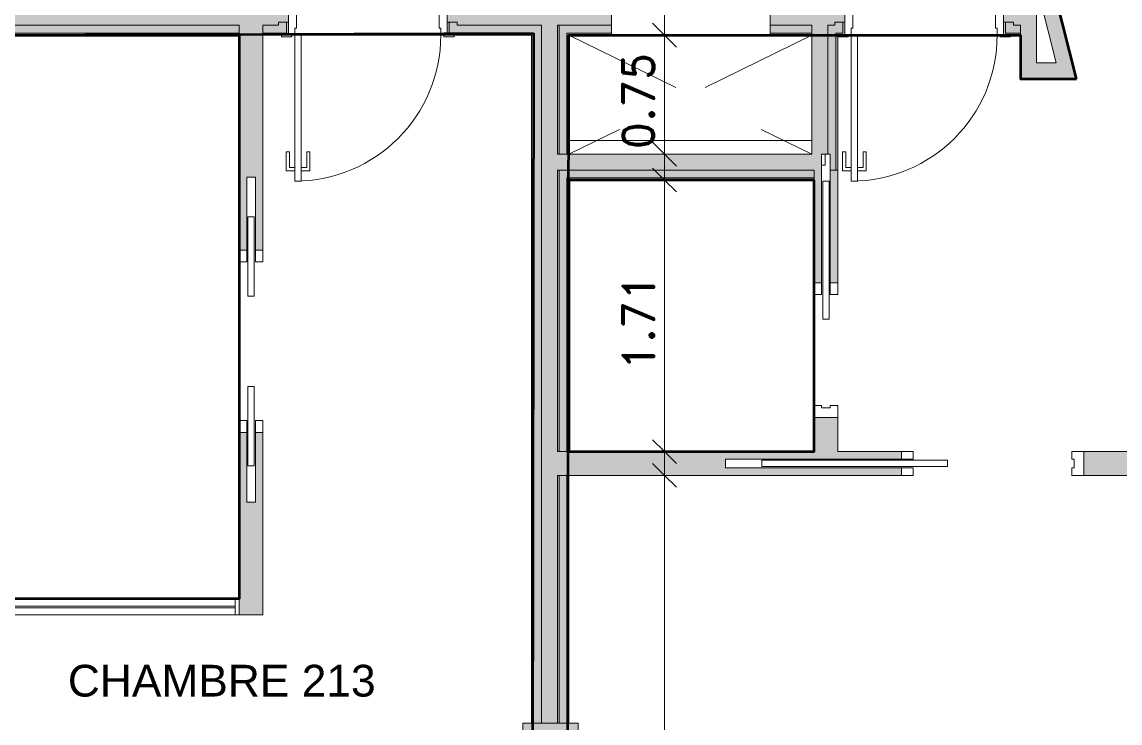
# Model space of a CAD drawing. Header units: metres. Extents: x -227.9 to -140, y 37.9 to 92.1.
# Drawn here: x -160.2 to -153.28, y 45.61 to 50.03 of the extents above; entities that cross this region are included whole.
import ezdxf

# ---------------------------------------------------------------- set-up
doc = ezdxf.new("R2010")
doc.units = ezdxf.units.M
doc.linetypes.add('JIS_02_0.7', pattern=[1.35, 0.75, -0.6])
for name, color, linetype, lineweight in [('A-ANNO-DIMS', 7, 'Continuous', 9), ('A-ANNO-DIMS-100', 7, 'Continuous', 9), ('A-AREA-IDEN', 7, 'Continuous', 9), ('A-DOOR', 7, 'Continuous', 5), ('A-FLOR', 7, 'Continuous', 5), ('A-GLAZ', 7, 'Continuous', 5), ('A-WALL', 7, 'Continuous', 5), ('A-WALL-PATT', 7, 'Continuous', 13), ('I-WALL', 7, 'Continuous', 5), ('S-COLS', 7, 'Continuous', 5)]:
    doc.layers.add(name, color=color, linetype=linetype, lineweight=lineweight)
doc.layers.add('A-DETL', color=94, linetype='Continuous', lineweight=5, true_color=0x00a600)
doc.layers.add('Chambre', color=40, linetype='Continuous')
doc.layers.add('SDB', color=230, linetype='Continuous')
doc.styles.add('Arial_1', font='arial.ttf', dxfattribs={"height": 0.2})
doc.styles.add('RomanD_B', font='', dxfattribs={"height": 0.2})
doc.styles.get('RomanD_B').set_extended_font_data('RomanD', bold=True)
doc.dimstyles.new('LAG-Romans_0_2', dxfattribs={"dimscale": 0.3048, "dimtxt": 0.200715, "dimasz": 0.492126, "dimexe": 0.787402, "dimexo": 0.0625, "dimgap": 0, "dimtad": 1, "dimrnd": 0.01, "dimzin": 0, "dimdsep": 46, "dimtxsty": 'RomanD_B', "dimblk1": 'OBLIQUE', "dimblk2": 'OBLIQUE', "dimsah": 1, "dimcen": 0.09, "dimdle": 0.656168, "dimazin": 0, "dimtfac": 1, "dimtdec": 4, "dimtix": 1, "dimtmove": 0, "dimatfit": 3, "dimfxl": 0.787402, "dimfxlon": 1, "dimtvp": 1, "dimtolj": 1, "dimtzin": 0, "dimarcsym": 2})
doc.dimstyles.new('LAG-Romans_0_2_1', dxfattribs={"dimscale": 0.3048, "dimtxt": 0.200715, "dimasz": 0.492126, "dimexe": 0.787402, "dimexo": 0.0625, "dimgap": 0, "dimtad": 1, "dimrnd": 0.01, "dimzin": 0, "dimdsep": 46, "dimtxsty": 'RomanD_B', "dimblk1": 'OBLIQUE', "dimblk2": 'OBLIQUE', "dimsah": 1, "dimcen": 0.09, "dimdle": 0.656168, "dimazin": 0, "dimtfac": 1, "dimtdec": 4, "dimtix": 1, "dimtmove": 2, "dimatfit": 3, "dimfxl": 0.787402, "dimfxlon": 1, "dimtvp": 1, "dimtolj": 1, "dimtzin": 0, "dimarcsym": 2})

# ---------------------------------------------------------------- blocks, each defined once
blk = doc.blocks.new('LAG-C1030-PORTE-BAT 1 VANT-13PR_01 - LAG-C1030-PORTE-BAT 1 VANT-13PR_01_04F-90X210 CHAMBRE-15711706-MUC-LAG-PRO-PLA-ARC-TZN-N02-AG02Ec-Cote')
at = {"layer": 'A-DOOR'}
for p, q in [((0.3553, 1.0015), (0.3153, 1.0015)), ((0.3153, 1.0015), (0.3153, 0.0815)), ((0.3553, 0.0815), (0.3553, 1.0015)), ((0.2603, 0.9365), (0.2603, 0.8165)), ((0.3153, 0.9365), (0.2603, 0.9365)), ((0.2803, 0.8165), (0.2803, 0.9165)), ((0.2803, 0.9165), (0.3153, 0.9165)), ((0.3153, 0.9165), (0.3153, 0.9365)), ((0.4103, 0.9365), (0.3553, 0.9365)), ((0.3553, 0.9365), (0.3553, 0.9165)), ((0.3553, 0.9165), (0.3903, 0.9165)), ((0.3903, 0.9165), (0.3903, 0.8165)), ((0.4103, 0.8165), (0.4103, 0.9365)), ((0.2603, 0.8165), (0.2803, 0.8165)), ((0.3903, 0.8165), (0.4103, 0.8165)), ((0.3153, 0.0815), (0.3553, 0.0815))]:
    blk.add_line(p, q, dxfattribs=at)
at = {"layer": 'A-DOOR', "color": 9, "true_color": 0xc0c0c0}
for p, q in [((-0.5847, 0.0915), (-0.6497, 0.0915)), ((-0.6497, 0.0915), (-0.6497, 0.0815)), ((-0.6497, 0.0815), (-0.5847, 0.0815)), ((-0.6047, 0.0815), (-0.6047, -0.0815)), ((-0.5647, 0.0815), (-0.6047, 0.0815)), ((-0.5847, 0.0815), (-0.5847, 0.0915)), ((-0.5647, 0.0376), (-0.5647, 0.0815)), ((0.3953, 0.0815), (0.3553, 0.0815)), ((0.3553, 0.0815), (0.3553, 0.0376)), ((0.3753, 0.0915), (0.3753, 0.0815)), ((0.4403, 0.0915), (0.3753, 0.0915)), ((0.3753, 0.0815), (0.4403, 0.0815)), ((0.3953, -0.0815), (0.3953, 0.0815)), ((0.4403, 0.0815), (0.4403, 0.0915)), ((-0.5547, 0.0376), (-0.5647, 0.0376)), ((-0.5547, -0.0815), (-0.5547, 0.0376)), ((0.3553, 0.0376), (0.3453, 0.0376)), ((0.3453, 0.0376), (0.3453, -0.0815)), ((-0.5847, -0.0815), (-0.6497, -0.0815)), ((-0.6497, -0.0815), (-0.6497, -0.0915)), ((-0.6497, -0.0915), (-0.5847, -0.0915)), ((-0.6047, -0.0815), (-0.5547, -0.0815)), ((-0.5847, -0.0915), (-0.5847, -0.0815)), ((0.3453, -0.0815), (0.3953, -0.0815)), ((0.3753, -0.0815), (0.3753, -0.0915)), ((0.4403, -0.0815), (0.3753, -0.0815)), ((0.3753, -0.0915), (0.4403, -0.0915)), ((0.4403, -0.0915), (0.4403, -0.0815))]:
    blk.add_line(p, q, dxfattribs=at)
at = {"layer": 'A-DOOR'}
blk.add_arc((0.3553, 0.0815), 0.92, 90, 180, dxfattribs=at)
blk = doc.blocks.new('LAG-C1030-PORTE-COUL DEUX BATTANTS-13PR_07 - LAG-C1030-PORTE-COUL DEUX BATTANTS-13PR_07_01F -100x210-15723466-MUC-LAG-PRO-PLA-ARC-TZN-N02-AG02Ec-Cote')
at = {"layer": 'A-DOOR', "color": 9, "true_color": 0xc0c0c0}
for p, q in [((-0.48, 0.075), (-0.405, 0.075)), ((-0.48, 0.0275), (-0.48, 0.075)), ((-0.405, 0.075), (-0.405, 0.0275)), ((0.595, 0.075), (0.67, 0.075)), ((0.595, 0.0275), (0.595, 0.075)), ((0.67, 0.075), (0.67, 0.0275)), ((-0.405, 0.0275), (-0.48, 0.0275)), ((0.67, 0.0275), (0.595, 0.0275)), ((-0.48, -0.0275), (-0.405, -0.0275)), ((-0.48, -0.075), (-0.48, -0.0275)), ((-0.405, -0.0275), (-0.405, -0.075)), ((0.595, -0.0275), (0.67, -0.0275)), ((0.595, -0.075), (0.595, -0.0275)), ((0.67, -0.0275), (0.67, -0.075)), ((-0.405, -0.075), (-0.48, -0.075)), ((0.67, -0.075), (0.595, -0.075))]:
    blk.add_line(p, q, dxfattribs=at)
at = {"layer": 'A-DOOR'}
for p, q in [((-0.69, 0.02), (-0.19, 0.02)), ((-0.69, -0.02), (-0.69, 0.02)), ((-0.19, 0.02), (-0.19, -0.02)), ((0.38, 0.02), (0.88, 0.02)), ((0.38, -0.02), (0.38, 0.02)), ((0.88, 0.02), (0.88, -0.02)), ((-0.19, -0.02), (-0.69, -0.02)), ((0.88, -0.02), (0.38, -0.02))]:
    blk.add_line(p, q, dxfattribs=at)
blk = doc.blocks.new('LAG-C1030-PORTE-COULISSANTE-COUL-13PR_06 - LAG-C1030-PORTE-COULISSANTE-COUL-13PR_06_02 F-100x210-15716894-MUC-LAG-PRO-PLA-ARC-TZN-N02-AG02Ec-Cote')
at = {"layer": 'A-DOOR', "color": 9, "true_color": 0xc0c0c0}
for p, q in [((-0.405, 0.075), (-0.48, 0.075)), ((-0.48, 0.075), (-0.48, 0.0275)), ((-0.405, 0.0275), (-0.405, 0.075)), ((0.67, 0.075), (0.595, 0.075)), ((0.595, 0.075), (0.595, 0.0275)), ((0.67, -0.075), (0.67, 0.075)), ((-0.48, 0.0275), (-0.405, 0.0275)), ((0.595, 0.0275), (0.61, 0.0275)), ((0.61, 0.0275), (0.61, -0.0275)), ((-0.405, -0.0275), (-0.48, -0.0275)), ((-0.48, -0.0275), (-0.48, -0.075)), ((-0.405, -0.075), (-0.405, -0.0275)), ((0.61, -0.0275), (0.595, -0.0275)), ((0.595, -0.0275), (0.595, -0.075)), ((-0.48, -0.075), (-0.405, -0.075)), ((0.595, -0.075), (0.67, -0.075))]:
    blk.add_line(p, q, dxfattribs=at)
at = {"layer": 'A-DOOR', "lineweight": 9}
for p, q in [((-0.19, 0.02), (-1.36, 0.02)), ((-1.36, 0.02), (-1.36, -0.02)), ((-0.19, -0.02), (-0.19, 0.02)), ((-1.36, -0.02), (-0.19, -0.02))]:
    blk.add_line(p, q, dxfattribs=at)
blk = doc.blocks.new('LAG-C1030-PORTE-COULISSANTE-COUL-13PR_06 - LAG-C1030-PORTE-COULISSANTE-COUL-13PR_06_05 F-70x210-15716896-MUC-LAG-PRO-PLA-ARC-TZN-N02-AG02Ec-Cote')
at = {"layer": 'A-DOOR', "color": 9, "true_color": 0xc0c0c0}
for p, q in [((-0.255, 0.075), (-0.33, 0.075)), ((-0.33, 0.075), (-0.33, 0.0275)), ((-0.255, 0.0275), (-0.255, 0.075)), ((0.52, 0.075), (0.445, 0.075)), ((0.445, 0.075), (0.445, 0.0275)), ((0.52, -0.075), (0.52, 0.075)), ((-0.33, 0.0275), (-0.255, 0.0275)), ((0.445, 0.0275), (0.46, 0.0275)), ((0.46, 0.0275), (0.46, -0.0275)), ((-0.255, -0.0275), (-0.33, -0.0275)), ((-0.33, -0.0275), (-0.33, -0.075)), ((-0.255, -0.075), (-0.255, -0.0275)), ((0.46, -0.0275), (0.445, -0.0275)), ((0.445, -0.0275), (0.445, -0.075)), ((-0.33, -0.075), (-0.255, -0.075)), ((0.445, -0.075), (0.52, -0.075))]:
    blk.add_line(p, q, dxfattribs=at)
at = {"layer": 'A-DOOR', "lineweight": 9}
for p, q in [((-0.1, 0.02), (-0.97, 0.02)), ((-0.97, 0.02), (-0.97, -0.02)), ((-0.1, -0.02), (-0.1, 0.02)), ((-0.97, -0.02), (-0.1, -0.02))]:
    blk.add_line(p, q, dxfattribs=at)
blk = doc.blocks.new('LAG-C1020-FENÊTRE-12FT-22-03 - LAG-C1020-FENÊTRE-12FT-22-03-01-13182799-MUC-LAG-PRO-PLA-ARC-TZN-N02-AG02Ec-Cote')
at = {"layer": 'A-GLAZ', "lineweight": 13}
for p, q in [((-2.725, 0.05), (-2.75, 0.05)), ((-2.725, -0.05), (-2.725, 0.05)), ((-1.275, 0.005), (-2.725, 0.005)), ((-2.725, 0.005), (-2.725, -0.005)), ((-1.25, 0.05), (-1.275, 0.05)), ((-1.275, 0.05), (-1.275, -0.05)), ((-1.275, -0.005), (-1.275, 0.005)), ((-2.75, -0.05), (-2.725, -0.05)), ((-2.725, -0.005), (-1.275, -0.005)), ((-1.275, -0.05), (-1.25, -0.05))]:
    blk.add_line(p, q, dxfattribs=at)
at = {"layer": 'A-GLAZ'}
for p, q in [((-2.725, 0.05), (-1.275, 0.05)), ((-1.275, -0.05), (-2.725, -0.05))]:
    blk.add_line(p, q, dxfattribs=at)
blk = doc.blocks.new('DIMBLOCK142-MUC-LAG-PRO-PLA-ARC-TZN-N02-AG02Ec-Cote')
at = {"layer": 'A-ANNO-DIMS-100', "transparency": 16777216}
for p, q in [((-156.1504, 40.2697), (-156.1504, 47.3752)), ((-156.3904, 47.1752), (-155.9104, 47.1752)), ((-156.1504, 47.1752), (-156.3904, 47.1752)), ((-156.3904, 40.4697), (-155.9104, 40.4697)), ((-156.1504, 40.4697), (-156.3904, 40.4697))]:
    blk.add_line(p, q, dxfattribs=at)
at = {"layer": 'A-ANNO-DIMS-100', "lineweight": 25, "transparency": 16777216}
for p, q in [((-156.1504, 47.1752), (-156.2254, 47.2502)), ((-156.1504, 47.1752), (-156.0754, 47.1002)), ((-156.1504, 40.4697), (-156.2254, 40.5447)), ((-156.1504, 40.4697), (-156.0754, 40.3947))]:
    blk.add_line(p, q, dxfattribs=at)
at = {"layer": 'A-ANNO-DIMS-100', "color": 0, "transparency": 16777216, "insert": (-156.416, 43.096), "char_height": 0.2, "width": 0.824475, "attachment_point": 1, "rotation": 90, "line_spacing_factor": 1.146391, "style": 'RomanD_B'}
blk.add_mtext('6.71', dxfattribs=at)
blk = doc.blocks.new('_Oblique')
at = {"color": 0, "linetype": 'ByBlock', "lineweight": -2}
blk.add_line((-0.5, -0.5), (0.5, 0.5), dxfattribs=at)
blk = doc.blocks.new('DIMBLOCK143-MUC-LAG-PRO-PLA-ARC-TZN-N02-AG02Ec-Cote')
at = {"layer": 'A-ANNO-DIMS-100', "transparency": 16777216}
for p, q in [((-156.1504, 49.2375), (-156.1504, 47.1252)), ((-155.9104, 49.0375), (-156.3904, 49.0375)), ((-156.1504, 49.0375), (-155.9104, 49.0375)), ((-155.9104, 47.3252), (-156.3904, 47.3252)), ((-156.1504, 47.3252), (-155.9104, 47.3252))]:
    blk.add_line(p, q, dxfattribs=at)
at = {"layer": 'A-ANNO-DIMS-100', "lineweight": 25, "transparency": 16777216}
for p, q in [((-156.1504, 49.0375), (-156.2254, 49.1125)), ((-156.1504, 49.0375), (-156.0754, 48.9625)), ((-156.1504, 47.3252), (-156.2254, 47.4002)), ((-156.1504, 47.3252), (-156.0754, 47.2502))]:
    blk.add_line(p, q, dxfattribs=at)
at = {"layer": 'A-ANNO-DIMS-100', "color": 0, "transparency": 16777216, "insert": (-156.416, 47.8378), "char_height": 0.2, "width": 0.824475, "attachment_point": 1, "rotation": 90, "line_spacing_factor": 1.146391, "style": 'RomanD_B'}
blk.add_mtext('1.71', dxfattribs=at)
blk = doc.blocks.new('DIMBLOCK144-MUC-LAG-PRO-PLA-ARC-TZN-N02-AG02Ec-Cote')
at = {"layer": 'A-ANNO-DIMS-100', "transparency": 16777216}
for p, q in [((-156.1504, 50.1505), (-156.1504, 49.0005)), ((-155.9104, 49.9505), (-156.3904, 49.9505)), ((-156.1504, 49.9505), (-155.9104, 49.9505)), ((-155.9104, 49.2005), (-156.3904, 49.2005)), ((-156.1504, 49.2005), (-155.9104, 49.2005))]:
    blk.add_line(p, q, dxfattribs=at)
at = {"layer": 'A-ANNO-DIMS-100', "lineweight": 25, "transparency": 16777216}
for p, q in [((-156.1504, 49.9505), (-156.2254, 50.0255)), ((-156.1504, 49.9505), (-156.0754, 49.8755)), ((-156.1504, 49.2005), (-156.2254, 49.2755)), ((-156.1504, 49.2005), (-156.0754, 49.1255))]:
    blk.add_line(p, q, dxfattribs=at)
at = {"layer": 'A-ANNO-DIMS-100', "color": 0, "transparency": 16777216, "insert": (-156.416, 49.232), "char_height": 0.2, "width": 0.824475, "attachment_point": 1, "rotation": 90, "line_spacing_factor": 1.146391, "style": 'RomanD_B'}
blk.add_mtext('0.75', dxfattribs=at)
blk = doc.blocks.new('Poteau béton - Rectangulaire - 35x80-2703240-MUC-LAG-PRO-PLA-ARC-TZN-N02-AG02Ec-Cote')
at = {"layer": 'S-COLS', "lineweight": 9, "true_color": 0x808080}
blk.add_hatch(color=8, dxfattribs=at).paths.add_polyline_path([(0.175, -0.4), (0.175, 0.4), (-0.175, 0.4), (-0.175, -0.4)])
at = {"layer": 'S-COLS', "lineweight": 9}
for p, q in [((0.175, 0.4), (-0.175, 0.4)), ((-0.175, 0.4), (-0.175, -0.4)), ((0.175, -0.4), (0.175, 0.4)), ((-0.175, -0.4), (0.175, -0.4))]:
    blk.add_line(p, q, dxfattribs=at)

msp = doc.modelspace()

# ---------------------------------------------------------------- hatches: boundary and pattern name
at = {"layer": 'A-WALL-PATT', "lineweight": 5, "true_color": 0xaaaaaa}
h = msp.add_hatch(color=253, dxfattribs=at)
h.paths.add_polyline_path([(-156.8255, 45.6137), (-156.8155, 45.6137), (-156.8155, 47.1752), (-156.8255, 47.1752), (-156.8255, 45.6389)])
h.paths.add_polyline_path([(-156.8155, 47.3252), (-156.8155, 49.1005), (-156.8255, 49.1005), (-156.8255, 47.3252)])
h.paths.add_polyline_path([(-156.8255, 49.2005), (-156.8155, 49.2005), (-156.8155, 50.0135), (-156.8255, 50.0135), (-156.8255, 49.9254)])
at = {"layer": 'I-WALL', "true_color": 0xaaaaaa}
for points in [[(-153.5771, 49.7755), (-153.8369, 50.8008), (-153.9338, 50.7764), (-153.6803, 49.7755)], [(-153.9046, 49.7755), (-153.8046, 49.7755), (-153.8046, 50.1135), (-153.9046, 50.1135), (-153.9046, 49.9254)], [(-156.8255, 45.6137), (-156.8255, 50.0135), (-156.9255, 50.0135), (-156.9255, 45.6137)], [(-155.16, 49.1005), (-155.16, 49.2001), (-155.1206, 49.2001), (-155.1206, 50.0135), (-155.2206, 50.0135), (-155.2206, 49.1005), (-155.2075, 49.1005)], [(-156.9885, 45.6137), (-156.9755, 45.6137), (-156.9755, 49.9505), (-156.9885, 49.9505), (-156.9885, 45.6389)], [(-156.9755, 45.6137), (-156.9255, 45.6137), (-156.9255, 49.9635), (-156.9755, 49.9635), (-156.9755, 45.6389)], [(-155.105, 49.1005), (-155.0706, 49.1005), (-155.0706, 49.9635), (-155.1206, 49.9635), (-155.1206, 49.2001), (-155.105, 49.2001)], [(-155.0706, 49.1005), (-155.0576, 49.1005), (-155.0576, 49.9505), (-155.0706, 49.9505), (-155.0706, 49.3896)], [(-153.5518, 49.6755), (-153.5771, 49.7755), (-153.9046, 49.7755), (-153.9046, 49.6755)], [(-155.2206, 49.1005), (-155.2206, 49.2005), (-156.8255, 49.2005), (-156.8255, 49.1005), (-155.2934, 49.1005)], [(-155.2206, 49.0505), (-155.2075, 49.0505), (-155.2075, 49.1005), (-156.7655, 49.1005), (-156.7655, 49.0505), (-155.2934, 49.0505)], [(-155.2075, 49.0375), (-155.2075, 49.0505), (-156.7525, 49.0505), (-156.7525, 49.0375), (-155.2206, 49.0375)]]:
    msp.add_hatch(color=253, dxfattribs=at).paths.add_polyline_path(points)
h = msp.add_hatch(color=253, dxfattribs=at)
h.paths.add_polyline_path([(-155.2206, 50.0135), (-155.0756, 50.0135), (-155.0756, 50.032), (-155.0126, 50.032), (-155.0126, 50.1135), (-155.4841, 50.1135), (-155.4841, 50.0135), (-155.2934, 50.0135)])
h.paths.add_polyline_path([(-153.9496, 50.0135), (-153.9046, 50.0135), (-153.9046, 50.1135), (-154.0126, 50.1135), (-154.0126, 50.032), (-153.9496, 50.032)])
h.paths.add_polyline_path([(-156.9255, 50.0135), (-156.4841, 50.0135), (-156.4841, 50.1135), (-157.521, 50.1135), (-157.521, 50.032), (-157.458, 50.032), (-157.458, 50.0135), (-156.938, 50.0135)])
h.paths.add_polyline_path([(-158.6825, 50.0135), (-158.584, 50.0135), (-158.584, 50.032), (-158.521, 50.032), (-158.521, 50.1135), (-160.5703, 50.1135), (-160.5703, 50.0135), (-158.8325, 50.0135)])
h.paths.add_polyline_path([(-161.6203, 50.0135), (-161.5703, 50.0135), (-161.5703, 50.1135), (-167.2053, 50.1135), (-167.2053, 50.032), (-167.1423, 50.032), (-167.1423, 50.0135), (-161.7203, 50.0135)])
h.paths.add_polyline_path([(-168.4125, 50.0135), (-168.2683, 50.0135), (-168.2683, 50.032), (-168.2053, 50.032), (-168.2053, 50.1135), (-169.8891, 50.1135), (-169.8891, 50.0135), (-169.2724, 50.0135)])
h = msp.add_hatch(color=253, dxfattribs=at)
h.paths.add_polyline_path([(-155.0706, 49.9635), (-155.0256, 49.9635), (-155.0256, 50.032), (-155.0756, 50.032), (-155.0756, 50.0135), (-155.1206, 50.0135), (-155.1206, 49.9635)])
h.paths.add_polyline_path([(-155.2206, 49.9635), (-155.2206, 50.0135), (-155.4841, 50.0135), (-155.4841, 49.9635), (-155.2934, 49.9635)])
h.paths.add_polyline_path([(-153.9046, 49.9635), (-153.9046, 50.0135), (-153.9496, 50.0135), (-153.9496, 50.032), (-153.9996, 50.032), (-153.9996, 49.9635)])
h.paths.add_polyline_path([(-158.6825, 49.9635), (-158.534, 49.9635), (-158.534, 50.032), (-158.584, 50.032), (-158.584, 50.0135), (-158.6825, 50.0135)])
h.paths.add_polyline_path([(-159.4049, 49.9635), (-158.8325, 49.9635), (-158.8325, 50.0135), (-160.4203, 50.0135), (-160.4203, 49.9635), (-160.3703, 49.9635)])
h.paths.add_polyline_path([(-156.4841, 49.9635), (-156.4841, 50.0135), (-156.8155, 50.0135), (-156.8155, 49.9635), (-156.7655, 49.9635)])
h.paths.add_polyline_path([(-157.508, 49.9635), (-156.9255, 49.9635), (-156.9255, 50.0135), (-157.458, 50.0135), (-157.458, 50.032), (-157.508, 50.032)])
h.paths.add_polyline_path([(-160.5203, 49.9635), (-160.5203, 50.0135), (-160.5703, 50.0135), (-160.5703, 49.9635)])
h.paths.add_polyline_path([(-161.6203, 49.9635), (-161.5703, 49.9635), (-161.5703, 50.0135), (-161.6203, 50.0135)])
h.paths.add_polyline_path([(-161.7703, 49.9635), (-161.7203, 49.9635), (-161.7203, 50.0135), (-162.9703, 50.0135), (-162.9703, 49.9635), (-162.694, 49.9635)])
h.paths.add_polyline_path([(-163.1203, 49.9635), (-163.1203, 50.0135), (-167.0803, 50.0135), (-167.0803, 49.9635), (-165.9832, 49.9635)])
h.paths.add_polyline_path([(-168.3125, 49.9635), (-168.2183, 49.9635), (-168.2183, 50.032), (-168.2683, 50.032), (-168.2683, 50.0135), (-168.3125, 50.0135)])
h.paths.add_polyline_path([(-167.1923, 49.9635), (-167.1803, 49.9635), (-167.1803, 50.032), (-167.1923, 50.032)])
h.paths.add_polyline_path([(-168.4125, 49.9635), (-168.4125, 50.0135), (-169.4155, 50.0135), (-169.4155, 49.9635), (-169.2724, 49.9635)])
h.paths.add_polyline_path([(-169.6835, 49.9635), (-169.5255, 49.9635), (-169.5255, 50.0135), (-169.8891, 50.0135), (-169.8891, 49.9635)])
h = msp.add_hatch(color=253, dxfattribs=at)
h.paths.add_polyline_path([(-155.0126, 49.9505), (-155.0126, 50.032), (-155.0256, 50.032), (-155.0256, 49.9635), (-155.0706, 49.9635), (-155.0706, 49.9505), (-155.0576, 49.9505)])
h.paths.add_polyline_path([(-153.9676, 49.9505), (-153.9046, 49.9505), (-153.9046, 49.9635), (-153.9996, 49.9635), (-153.9996, 50.032), (-154.0126, 50.032), (-154.0126, 49.9505)])
h.paths.add_polyline_path([(-156.7525, 49.9505), (-156.4841, 49.9505), (-156.4841, 49.9635), (-156.7655, 49.9635), (-156.7655, 49.9505)])
h.paths.add_polyline_path([(-155.2206, 49.9505), (-155.2206, 49.9635), (-155.4841, 49.9635), (-155.4841, 49.9505), (-155.2934, 49.9505)])
h.paths.add_polyline_path([(-156.9755, 49.9505), (-156.9755, 49.9635), (-157.508, 49.9635), (-157.508, 50.032), (-157.521, 50.032), (-157.521, 49.9505), (-156.9885, 49.9505)])
h.paths.add_polyline_path([(-160.5203, 49.9505), (-160.5203, 49.9635), (-160.5703, 49.9635), (-160.5703, 49.9505)])
h.paths.add_polyline_path([(-158.566, 49.9505), (-158.521, 49.9505), (-158.521, 50.032), (-158.534, 50.032), (-158.534, 49.9635), (-158.6825, 49.9635), (-158.6825, 49.9505)])
h.paths.add_polyline_path([(-161.7833, 49.9505), (-161.7703, 49.9505), (-161.7703, 49.9635), (-162.9703, 49.9635), (-162.9703, 49.9505), (-162.694, 49.9505)])
h.paths.add_polyline_path([(-161.6203, 49.9505), (-161.5703, 49.9505), (-161.5703, 49.9635), (-161.6203, 49.9635)])
h.paths.add_polyline_path([(-160.3573, 49.9505), (-158.8325, 49.9505), (-158.8325, 49.9635), (-160.3703, 49.9635), (-160.3703, 49.9505)])
h.paths.add_polyline_path([(-163.1203, 49.9505), (-163.1203, 49.9635), (-167.0803, 49.9635), (-167.0803, 49.9505), (-165.9832, 49.9505)])
h.paths.add_polyline_path([(-167.1803, 49.9505), (-167.1803, 49.9635), (-167.1923, 49.9635), (-167.1923, 50.032), (-167.2053, 50.032), (-167.2053, 49.9505)])
h.paths.add_polyline_path([(-169.6835, 49.9505), (-169.5755, 49.9505), (-169.5755, 49.9635), (-169.8891, 49.9635), (-169.8891, 49.9505)])
h.paths.add_polyline_path([(-168.2503, 49.9505), (-168.2053, 49.9505), (-168.2053, 50.032), (-168.2183, 50.032), (-168.2183, 49.9635), (-168.3125, 49.9635), (-168.3125, 49.9505)])
h.paths.add_polyline_path([(-168.4125, 49.9505), (-168.4125, 49.9635), (-169.3655, 49.9635), (-169.3655, 49.9505), (-169.2724, 49.9505)])
h = msp.add_hatch(color=253, dxfattribs=at)
h.paths.add_polyline_path([(-158.6825, 46.2958), (-158.6825, 47.4456), (-158.73, 47.4456), (-158.73, 47.0056), (-158.785, 47.0056), (-158.785, 47.4456), (-158.8325, 47.4456), (-158.8325, 46.2958)])
h.paths.add_polyline_path([(-158.6825, 48.5956), (-158.6825, 50.0135), (-158.8325, 50.0135), (-158.8325, 48.5956), (-158.785, 48.5956), (-158.785, 49.0556), (-158.73, 49.0556), (-158.73, 48.5956)])
h = msp.add_hatch(color=253, dxfattribs=at)
h.paths.add_polyline_path([(-156.7655, 45.6137), (-156.7655, 45.6137), (-156.7655, 47.1752), (-156.8155, 47.1752), (-156.8155, 45.6137)])
h.paths.add_polyline_path([(-156.7655, 47.3252), (-156.7655, 49.1005), (-156.8155, 49.1005), (-156.8155, 47.3252)])
h.paths.add_polyline_path([(-156.7655, 49.2005), (-156.7655, 49.9635), (-156.8155, 49.9635), (-156.8155, 49.2005)])
h = msp.add_hatch(color=253, dxfattribs=at)
h.paths.add_polyline_path([(-156.7655, 45.6137), (-156.7525, 45.6137), (-156.7525, 47.1752), (-156.7655, 47.1752), (-156.7655, 45.6389)])
h.paths.add_polyline_path([(-156.7525, 47.3252), (-156.7525, 49.0505), (-156.7655, 49.0505), (-156.7655, 47.3252)])
h.paths.add_polyline_path([(-156.7655, 49.2005), (-156.7525, 49.2005), (-156.7525, 49.9505), (-156.7655, 49.9505), (-156.7655, 49.9254)])
h = msp.add_hatch(color=253, dxfattribs=at)
h.paths.add_polyline_path([(-155.2075, 47.3252), (-155.0575, 47.3252), (-155.0575, 47.5401), (-155.2075, 47.5401)])
h.paths.add_polyline_path([(-155.0575, 48.3901), (-155.0576, 49.1005), (-155.105, 49.1005), (-155.105, 48.3901)])
h.paths.add_polyline_path([(-155.16, 48.3901), (-155.16, 49.1005), (-155.2075, 49.1005), (-155.2075, 48.3901)])
h = msp.add_hatch(color=253, dxfattribs=at)
h.paths.add_polyline_path([(-153.1686, 47.1752), (-153.1686, 47.3252), (-153.5064, 47.3252), (-153.5064, 47.1752)])
h.paths.add_polyline_path([(-154.6564, 47.1752), (-154.6564, 47.2227), (-155.7664, 47.2227), (-155.7664, 47.2777), (-154.6564, 47.2777), (-154.6564, 47.3252), (-156.8255, 47.3252), (-156.8255, 47.1752), (-156.1157, 47.1752)])

# ---------------------------------------------------------------- linework, layer by layer
at = {"layer": 'A-DETL', "color": 7, "linetype": 'JIS_02_0.7'}
for p, q in [((-156.7525, 49.9505), (-155.2206, 49.2005)), ((-155.2206, 49.9505), (-156.7525, 49.2005))]:
    msp.add_line(p, q, dxfattribs=at)
at = {"layer": 'A-FLOR'}
for p, q in [((-157.561, 49.9505), (-158.441, 49.9505)), ((-154.0526, 49.9505), (-154.9326, 49.9505)), ((-155.1376, 49.2001), (-155.1376, 49.1305)), ((-155.1376, 49.1305), (-155.16, 49.1305))]:
    msp.add_line(p, q, dxfattribs=at)
at = {"layer": 'A-FLOR', "lineweight": 9}
msp.add_line((-155.2206, 49.2862), (-156.7525, 49.2862), dxfattribs=at)
at = {"layer": 'A-WALL'}
for p, q in [((-160.4203, 50.0135), (-158.8325, 50.0135)), ((-158.8325, 50.0135), (-158.8325, 49.9505)), ((-158.6825, 50.0135), (-158.584, 50.0135)), ((-158.6825, 50.0135), (-158.6825, 49.9505)), ((-158.521, 50.032), (-158.584, 50.032)), ((-158.584, 50.0135), (-158.584, 50.032)), ((-158.534, 49.9635), (-158.534, 50.032)), ((-157.458, 50.032), (-157.521, 50.032)), ((-157.508, 50.032), (-157.508, 49.9635)), ((-157.458, 50.032), (-157.458, 50.0135)), ((-157.458, 50.0135), (-156.9255, 50.0135)), ((-156.9255, 45.6137), (-156.9255, 50.0135)), ((-156.8255, 50.0135), (-156.4841, 50.0135)), ((-156.8255, 49.2005), (-156.8255, 50.0135)), ((-156.8155, 49.2005), (-156.8155, 50.0135)), ((-155.4841, 50.0135), (-155.2206, 50.0135)), ((-155.2206, 50.0135), (-155.2206, 49.9505)), ((-155.1206, 50.0135), (-155.0756, 50.0135)), ((-155.1206, 49.2001), (-155.1206, 50.0135)), ((-155.0126, 50.032), (-155.0756, 50.032)), ((-155.0756, 50.0135), (-155.0756, 50.032)), ((-155.0256, 49.9635), (-155.0256, 50.032)), ((-153.9496, 50.032), (-154.0126, 50.032)), ((-153.9996, 50.032), (-153.9996, 49.9635)), ((-153.9496, 50.032), (-153.9496, 50.0135)), ((-153.9496, 50.0135), (-153.9046, 50.0135)), ((-153.9046, 49.9505), (-153.9046, 50.0135)), ((-160.3703, 49.9635), (-158.8325, 49.9635)), ((-158.6825, 49.9635), (-158.534, 49.9635)), ((-157.508, 49.9635), (-156.9755, 49.9635)), ((-156.9755, 45.6137), (-156.9755, 49.9635)), ((-156.7655, 49.9635), (-156.4841, 49.9635)), ((-156.7655, 49.2005), (-156.7655, 49.9635)), ((-155.4841, 49.9635), (-155.2206, 49.9635)), ((-155.0706, 49.9635), (-155.0256, 49.9635)), ((-155.0706, 49.1005), (-155.0706, 49.9635)), ((-153.9996, 49.9635), (-153.9046, 49.9635)), ((-156.7525, 49.2005), (-156.8255, 49.2005)), ((-156.8255, 47.3252), (-156.8255, 49.1005)), ((-156.8255, 49.1005), (-155.2075, 49.1005)), ((-156.8155, 47.3252), (-156.8155, 49.1005)), ((-155.2075, 49.0375), (-155.2075, 49.1005)), ((-155.105, 49.1005), (-155.0576, 49.1005)), ((-156.7655, 47.3252), (-156.7655, 49.0505)), ((-156.7655, 49.0505), (-155.2075, 49.0505)), ((-156.7525, 47.3252), (-156.8255, 47.3252)), ((-156.8255, 45.6137), (-156.8255, 47.1752)), ((-156.7525, 47.1752), (-156.8255, 47.1752)), ((-156.8155, 45.6137), (-156.8155, 47.1752)), ((-156.7655, 45.6137), (-156.7655, 47.1752))]:
    msp.add_line(p, q, dxfattribs=at)
at = {"layer": 'Chambre', "lineweight": 140}
for points in [[(-153.5518, 49.6755), (-153.8176, 50.7249), (-152.2633, 51.121), (-151.9908, 50.036), (-143.7151, 52.1324), (-142.6739, 47.9288), (-148.4123, 40.4697), (-150.3721, 40.4697), (-156.7655, 40.4697), (-156.7525, 49.9505), (-153.9046, 49.9505), (-153.9046, 49.6755), (-153.5518, 49.6755)], [(-156.9755, 49.9635), (-156.9885, 40.4701), (-160.9655, 40.4701), (-160.9525, 48.7386), (-160.3703, 48.7386), (-160.3703, 49.9505), (-156.9755, 49.9635)]]:
    msp.add_lwpolyline(points, dxfattribs=at)
at = {"layer": 'I-WALL', "lineweight": 13}
for p, q in [((-153.5518, 49.6755), (-153.8046, 50.6736)), ((-153.8046, 50.2664), (-153.6803, 49.7755)), ((-153.8046, 49.7755), (-153.8046, 50.2664)), ((-156.4841, 49.9505), (-156.4841, 50.1135)), ((-155.4841, 50.1135), (-155.4841, 49.9505)), ((-160.3573, 49.9505), (-158.8325, 49.9505)), ((-158.8325, 49.9505), (-158.8325, 48.5956)), ((-158.6825, 49.9505), (-158.566, 49.9505)), ((-158.6825, 48.5956), (-158.6825, 49.9505)), ((-157.476, 49.9505), (-156.9885, 49.9505)), ((-156.9885, 49.9505), (-156.9885, 45.6137)), ((-156.7525, 49.9505), (-156.4841, 49.9505)), ((-156.7525, 49.2005), (-156.7525, 49.9505)), ((-155.4841, 49.9505), (-155.2206, 49.9505)), ((-155.2206, 49.9505), (-155.2206, 49.2005)), ((-155.0576, 49.0375), (-155.0576, 49.9405)), ((-153.9676, 49.9505), (-153.9046, 49.9505)), ((-153.9046, 49.9505), (-153.9046, 49.6755)), ((-153.6803, 49.7755), (-153.8046, 49.7755)), ((-153.9046, 49.6755), (-153.5518, 49.6755)), ((-155.2206, 49.2005), (-156.7525, 49.2005)), ((-155.16, 49.2001), (-155.105, 49.2001)), ((-155.16, 48.3901), (-155.16, 49.2001)), ((-155.105, 49.2001), (-155.105, 48.3901)), ((-158.785, 48.5956), (-158.785, 49.0556)), ((-158.785, 49.0556), (-158.73, 49.0556)), ((-158.73, 49.0556), (-158.73, 48.5956)), ((-156.7525, 47.3252), (-156.7525, 49.0375)), ((-156.7525, 49.0375), (-155.2075, 49.0375)), ((-155.2075, 49.0375), (-155.2075, 48.3901)), ((-155.0575, 48.3901), (-155.0575, 49.0375)), ((-155.2075, 47.5401), (-155.2075, 47.3252)), ((-155.0575, 47.3252), (-155.0575, 47.5401)), ((-158.8325, 47.4456), (-158.8325, 46.2958)), ((-158.785, 47.0056), (-158.785, 47.4456)), ((-158.73, 47.4456), (-158.73, 47.0056)), ((-158.6825, 46.2958), (-158.6825, 47.4456)), ((-155.2075, 47.3252), (-156.7525, 47.3252)), ((-154.6564, 47.3252), (-155.0575, 47.3252)), ((-153.1686, 47.3252), (-153.5064, 47.3252)), ((-155.7664, 47.2227), (-155.7664, 47.2777)), ((-155.7664, 47.2777), (-154.6564, 47.2777)), ((-156.7525, 45.6137), (-156.7525, 47.1752)), ((-156.7525, 47.1752), (-154.6564, 47.1752)), ((-154.6564, 47.2227), (-155.7664, 47.2227)), ((-153.5064, 47.1752), (-153.1686, 47.1752)), ((-158.73, 47.0056), (-158.785, 47.0056)), ((-158.8325, 46.2958), (-158.6825, 46.2958))]:
    msp.add_line(p, q, dxfattribs=at)
at = {"layer": 'I-WALL'}
msp.add_line((-155.4841, 49.9505), (-156.4841, 49.9505), dxfattribs=at)
at = {"layer": 'SDB', "lineweight": 140}
msp.add_lwpolyline([(-160.3703, 49.9505), (-158.8325, 49.9505), (-158.8325, 46.3958), (-160.9525, 46.3958), (-160.9525, 48.7386), (-160.3703, 48.7386), (-160.3703, 49.9505)], dxfattribs=at)
msp.add_lwpolyline([(-155.2075, 49.0375), (-156.7525, 49.0375), (-156.7525, 47.3252), (-155.2075, 47.3252)], close=True, dxfattribs=at)

# ---------------------------------------------------------------- block references
at = {"layer": 'A-DOOR'}
for name, p, rotation in [('LAG-C1030-PORTE-BAT 1 VANT-13PR_01 - LAG-C1030-PORTE-BAT 1 VANT-13PR_01_04F-90X210 CHAMBRE-15711706-MUC-LAG-PRO-PLA-ARC-TZN-N02-AG02Ec-Cote', (-158.1256, 50.032), 180), ('LAG-C1030-PORTE-BAT 1 VANT-13PR_01 - LAG-C1030-PORTE-BAT 1 VANT-13PR_01_04F-90X210 CHAMBRE-15711706-MUC-LAG-PRO-PLA-ARC-TZN-N02-AG02Ec-Cote', (-154.6173, 50.032), 180), ('LAG-C1030-PORTE-COULISSANTE-COUL-13PR_06 - LAG-C1030-PORTE-COULISSANTE-COUL-13PR_06_05 F-70x210-15716896-MUC-LAG-PRO-PLA-ARC-TZN-N02-AG02Ec-Cote', (-155.1325, 48.0601), 270), ('LAG-C1030-PORTE-COUL DEUX BATTANTS-13PR_07 - LAG-C1030-PORTE-COUL DEUX BATTANTS-13PR_07_01F -100x210-15723466-MUC-LAG-PRO-PLA-ARC-TZN-N02-AG02Ec-Cote', (-158.7575, 48.1156), 270)]:
    msp.add_blockref(name, p, dxfattribs=dict(at, rotation=rotation))
msp.add_blockref('LAG-C1030-PORTE-COULISSANTE-COUL-13PR_06 - LAG-C1030-PORTE-COULISSANTE-COUL-13PR_06_02 F-100x210-15716894-MUC-LAG-PRO-PLA-ARC-TZN-N02-AG02Ec-Cote', (-154.1764, 47.2502), dxfattribs=at)
at = {"layer": 'A-GLAZ', "rotation": 180}
msp.add_blockref('LAG-C1020-FENÊTRE-12FT-22-03 - LAG-C1020-FENÊTRE-12FT-22-03-01-13182799-MUC-LAG-PRO-PLA-ARC-TZN-N02-AG02Ec-Cote', (-161.5825, 46.3458), dxfattribs=at)
at = {"layer": 'S-COLS', "lineweight": 9}
msp.add_blockref('Poteau béton - Rectangulaire - 35x80-2703240-MUC-LAG-PRO-PLA-ARC-TZN-N02-AG02Ec-Cote', (-156.8688, 45.2137), dxfattribs=at)

# ---------------------------------------------------------------- texts
at = {"layer": 'A-AREA-IDEN', "color": 164, "true_color": 0x0029a5, "insert": (-159.9125, 45.9807), "char_height": 0.2, "width": 2.397046, "attachment_point": 1, "style": 'Arial_1'}
msp.add_mtext('CHAMBRE 213', dxfattribs=at)

# ---------------------------------------------------------------- dimensions: what is measured, and where the dimension line sits
at = {"layer": 'A-ANNO-DIMS'}
for base, p1, p2, override, picture, middle in [((-156.1504, 49.2005), (-155.9104, 49.9505), (-155.9104, 49.2005), {"dimpost": '<>', "dimfxl": 0.75}, 'DIMBLOCK144-MUC-LAG-PRO-PLA-ARC-TZN-N02-AG02Ec-Cote', (-156.2504, 49.5755)), ((-156.1504, 47.3252), (-155.9104, 49.0375), (-155.9104, 47.3252), {"dimpost": '<>', "dimfxl": 1.712334}, 'DIMBLOCK143-MUC-LAG-PRO-PLA-ARC-TZN-N02-AG02Ec-Cote', (-156.2504, 48.1814))]:
    dim = msp.add_linear_dim(base=base, p1=p1, p2=p2, angle=90, dimstyle='LAG-Romans_0_2', override=override, dxfattribs=at)
    dim.commit()
    dim.dimension.update_dxf_attribs({"geometry": picture, "text_midpoint": middle})
dim = msp.add_linear_dim(base=(-156.1504, 47.1752), p1=(-156.3904, 40.4697), p2=(-156.3904, 47.1752), angle=90, dimstyle='LAG-Romans_0_2_1', override={"dimpost": '<>', "dimfxl": 6.705448}, dxfattribs=at)
dim.commit()
dim.dimension.update_dxf_attribs({"geometry": 'DIMBLOCK142-MUC-LAG-PRO-PLA-ARC-TZN-N02-AG02Ec-Cote', "text_midpoint": (-156.2827, 43.5082), "dimtype": 160, "text_rotation": 90})

doc.saveas('drawing.dxf')
